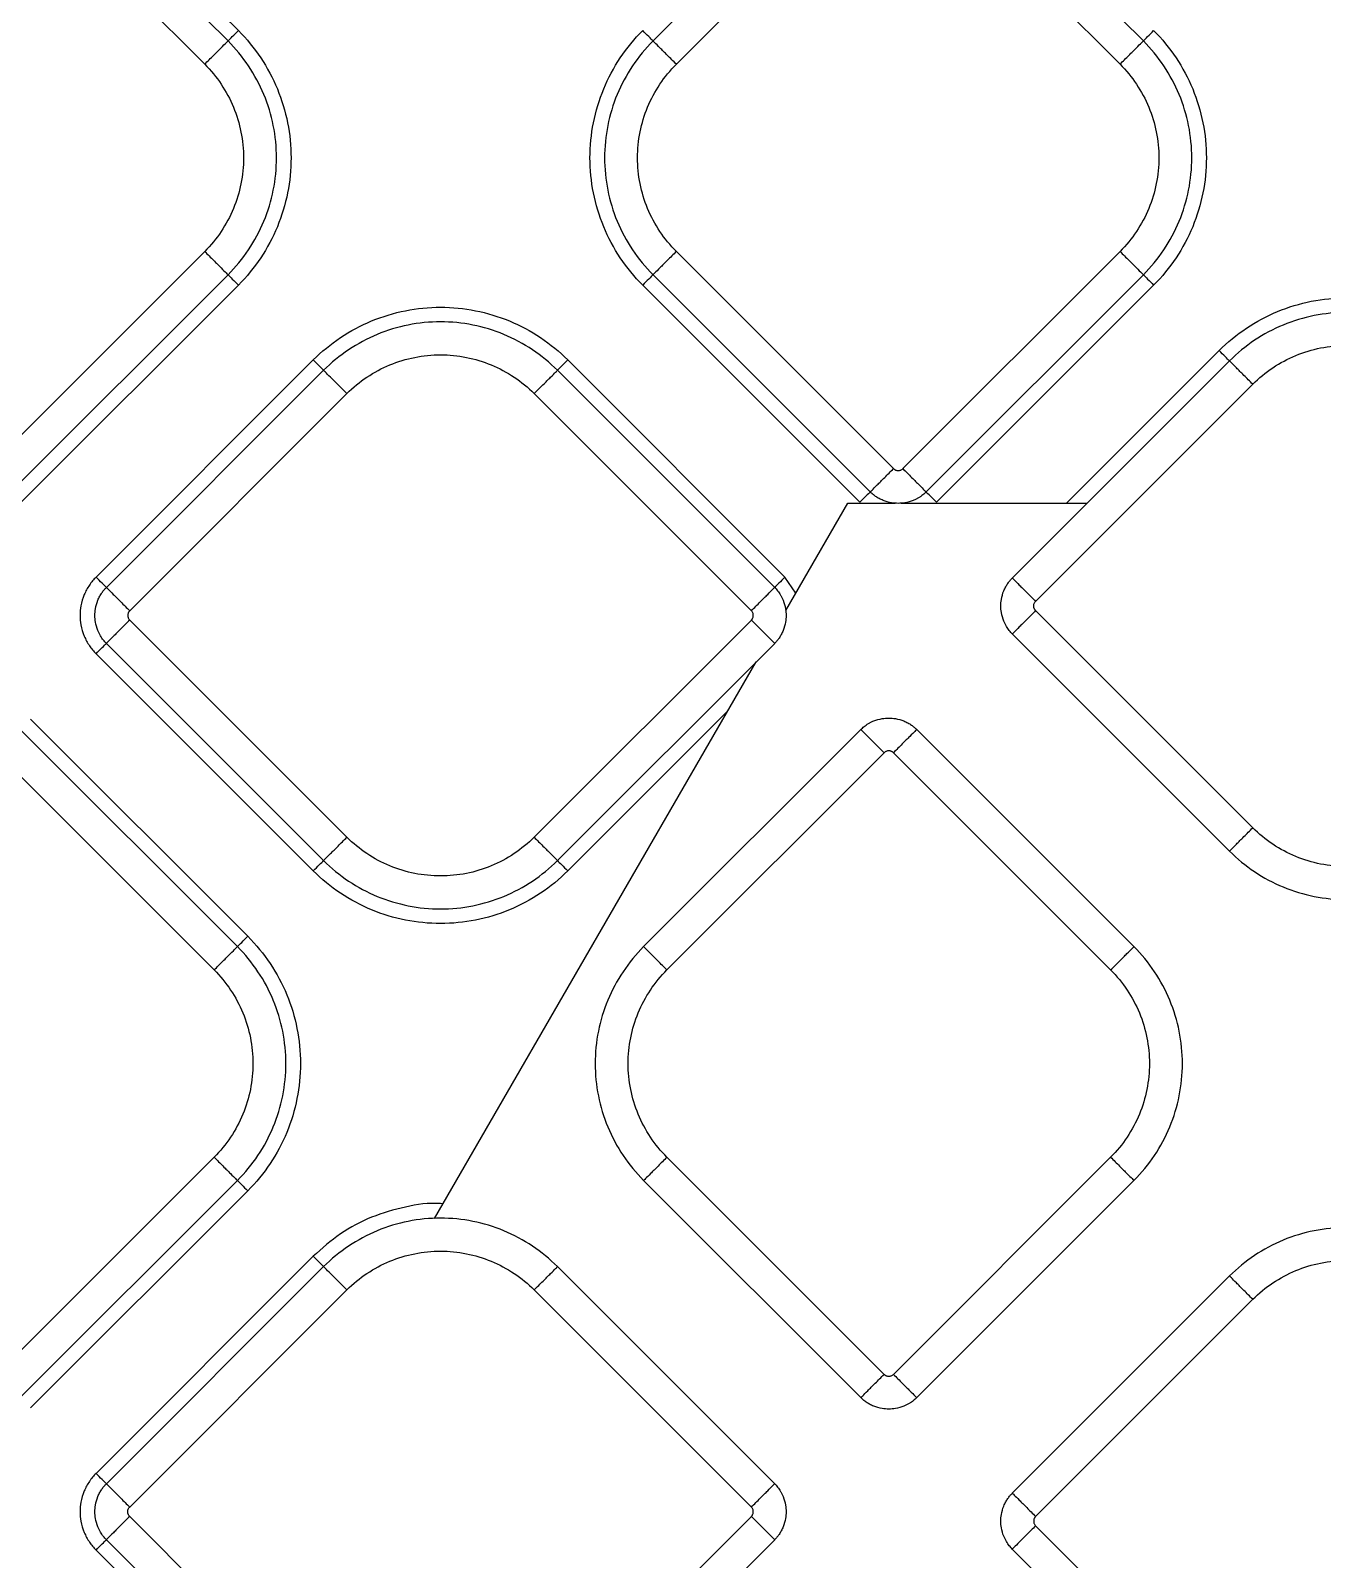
# Model space of a CAD drawing. Extents: x 525 to 609, y 649 to 778.
# Drawn here: x 563.12 to 567.038, y 693.488 to 698.127 of the extents above; entities that cross this region are included whole.
import ezdxf

# ---------------------------------------------------------------- set-up
doc = ezdxf.new("R2010")
doc.units = 0
doc.header["$MEASUREMENT"] = 0
doc.layers.add('1', color=4, linetype='Continuous')

# ---------------------------------------------------------------- blocks, each defined once
blk = doc.blocks.new('JETSETTER')
at = {"layer": '1', "color": 3, "linetype": 'Continuous', "lineweight": 25}
for p, q in [((38.6226, 29.0024), (37.9639, 29.6611)), ((38.5913, 28.9711), (37.9325, 29.6299)), ((40.5393, 29.63), (39.8805, 28.9711)), ((41.3678, 28.9711), (40.709, 29.63)), ((37.8618, 29.5592), (38.5206, 28.9004)), ((39.9512, 28.9004), (40.61, 29.5593)), ((40.6383, 29.5593), (41.2971, 28.9004)), ((38.5206, 28.3323), (37.8618, 27.6734)), ((40.61, 27.6735), (39.9512, 28.3323)), ((41.2971, 28.3323), (40.6383, 27.6735)), ((37.9325, 27.6027), (38.5913, 28.2616)), ((39.8805, 28.2616), (40.5393, 27.6028)), ((40.709, 27.6028), (41.3678, 28.2616)), ((37.9639, 27.5715), (38.6226, 28.2303)), ((39.8492, 28.2303), (40.5079, 27.5716)), ((40.7404, 27.5716), (41.3991, 28.2303)), ((41.5978, 28.0316), (41.1349, 27.5687)), ((38.8498, 28.0031), (38.1911, 27.3443)), ((38.8811, 27.9718), (38.2223, 27.3129)), ((40.2495, 27.3129), (39.5906, 27.9718)), ((40.2807, 27.3443), (39.6219, 28.0031)), ((41.6291, 28.0003), (40.9703, 27.3414)), ((41.041, 27.2707), (41.6998, 27.9296)), ((38.293, 27.2422), (38.9518, 27.9011)), ((39.5199, 27.9011), (40.1788, 27.2422)), ((40.283, 27.2431), (40.471, 27.5687)), ((40.471, 27.5687), (40.6155, 27.5687)), ((40.6328, 27.5687), (41.1979, 27.5687)), ((40.3134, 27.2958), (40.2807, 27.3443)), ((41.6998, 26.5836), (41.041, 27.2425)), ((38.9518, 26.5551), (38.293, 27.214)), ((40.1788, 27.214), (39.5199, 26.5551)), ((38.2223, 27.1433), (38.8811, 26.4844)), ((39.5906, 26.4844), (40.2495, 27.1433)), ((40.9703, 27.1718), (41.6291, 26.5129)), ((38.1911, 27.1118), (38.8498, 26.4531)), ((39.2181, 25.3986), (40.1929, 27.087)), ((38.6511, 26.2544), (37.9924, 26.9132)), ((39.6219, 26.4531), (40.1068, 26.938)), ((38.6198, 26.2231), (37.961, 26.882)), ((40.5108, 26.8819), (39.852, 26.2231)), ((41.3393, 26.2231), (40.6805, 26.8819)), ((37.8903, 26.8113), (38.5491, 26.1524)), ((39.9227, 26.1524), (40.5815, 26.8112)), ((40.6098, 26.8112), (41.2686, 26.1524)), ((38.5491, 25.5843), (37.8903, 24.9255)), ((40.5815, 24.9254), (39.9227, 25.5843)), ((41.2686, 25.5843), (40.6098, 24.9254)), ((37.961, 24.8548), (38.6198, 25.5136)), ((39.852, 25.5136), (40.5108, 24.8547)), ((40.6805, 24.8547), (41.3393, 25.5136)), ((37.9924, 24.8236), (38.6511, 25.4823)), ((38.8498, 25.2836), (38.1911, 24.6248)), ((38.8811, 25.2523), (38.2223, 24.5934)), ((40.2495, 24.5934), (39.5907, 25.2523)), ((41.6291, 25.2238), (40.9703, 24.5649)), ((38.293, 24.5227), (38.9518, 25.1816)), ((39.52, 25.1816), (40.1788, 24.5227)), ((41.041, 24.4942), (41.6998, 25.1531)), ((38.9518, 23.8356), (38.293, 24.4945)), ((40.1788, 24.4945), (39.52, 23.8356)), ((41.6998, 23.8071), (41.041, 24.466)), ((38.2223, 24.4238), (38.8811, 23.7649)), ((39.5907, 23.7649), (40.2495, 24.4238)), ((38.1911, 24.3924), (38.4739, 24.1096)), ((40.9703, 24.3953), (41.6291, 23.7364))]:
    blk.add_line(p, q, dxfattribs=at)
for points, knots in [([(38.5913, 28.9711), (38.5943, 28.9741), (38.5988, 28.9786), (38.6098, 28.9896), (38.6162, 28.996), (38.6226, 29.0024)], [0, 0, 0, 0, 0.5, 0.5, 1, 1, 1, 1]), ([(38.6226, 29.0024), (38.6731, 28.9519), (38.7136, 28.8913), (38.7683, 28.7592), (38.7825, 28.6878), (38.7825, 28.5449), (38.7683, 28.4734), (38.7136, 28.3414), (38.6731, 28.2808), (38.6226, 28.2303)], [0, 0, 0, 0, 0.25, 0.25, 0.5, 0.5, 0.75, 0.75, 1, 1, 1, 1]), ([(39.8492, 28.2303), (39.7986, 28.2808), (39.7582, 28.3414), (39.7035, 28.4735), (39.6893, 28.5449), (39.6893, 28.6878), (39.7035, 28.7593), (39.7582, 28.8913), (39.7986, 28.9519), (39.8492, 29.0024)], [0, 0, 0, 0, 0.25, 0.25, 0.5, 0.5, 0.75, 0.75, 1, 1, 1, 1]), ([(39.8805, 28.9711), (39.8775, 28.9741), (39.8729, 28.9787), (39.862, 28.9896), (39.8556, 28.996), (39.8492, 29.0024)], [0, 0, 0, 0, 0.5, 0.5, 1, 1, 1, 1]), ([(41.3678, 28.9711), (41.3708, 28.9741), (41.3754, 28.9787), (41.3863, 28.9896), (41.3927, 28.996), (41.3991, 29.0024)], [0, 0, 0, 0, 0.5, 0.5, 1, 1, 1, 1]), ([(41.3991, 29.0024), (41.4497, 28.9519), (41.4901, 28.8913), (41.5448, 28.7593), (41.559, 28.6878), (41.559, 28.5449), (41.5448, 28.4735), (41.4901, 28.3414), (41.4497, 28.2808), (41.3991, 28.2303)], [0, 0, 0, 0, 0.25, 0.25, 0.5, 0.5, 0.75, 0.75, 1, 1, 1, 1]), ([(38.5206, 28.9004), (38.5298, 28.9096), (38.5389, 28.9187), (38.5559, 28.9356), (38.5636, 28.9434), (38.5767, 28.9565), (38.582, 28.9618), (38.5892, 28.969), (38.5912, 28.9709), (38.5913, 28.9711)], [0, 0, 0, 0, 0.25, 0.25, 0.5, 0.5, 0.75, 0.75, 1, 1, 1, 1]), ([(38.5913, 28.2616), (38.6378, 28.308), (38.6749, 28.3637), (38.7252, 28.485), (38.7383, 28.5507), (38.7383, 28.682), (38.7252, 28.7477), (38.6749, 28.869), (38.6378, 28.9247), (38.5913, 28.9711)], [0, 0, 0, 0, 0.25, 0.25, 0.5, 0.5, 0.75, 0.75, 1, 1, 1, 1]), ([(39.8805, 28.9711), (39.834, 28.9247), (39.7968, 28.869), (39.7466, 28.7477), (39.7335, 28.682), (39.7335, 28.5507), (39.7466, 28.485), (39.7968, 28.3637), (39.834, 28.308), (39.8805, 28.2616)], [0, 0, 0, 0, 0.25, 0.25, 0.5, 0.5, 0.75, 0.75, 1, 1, 1, 1]), ([(39.9512, 28.9004), (39.942, 28.9096), (39.9329, 28.9187), (39.9159, 28.9357), (39.9081, 28.9435), (39.8951, 28.9565), (39.8898, 28.9618), (39.8826, 28.969), (39.8806, 28.971), (39.8805, 28.9711)], [0, 0, 0, 0, 0.25, 0.25, 0.5, 0.5, 0.75, 0.75, 1, 1, 1, 1]), ([(41.2971, 28.9004), (41.3063, 28.9096), (41.3154, 28.9187), (41.3324, 28.9357), (41.3402, 28.9435), (41.3532, 28.9565), (41.3585, 28.9618), (41.3657, 28.969), (41.3677, 28.971), (41.3678, 28.9711)], [0, 0, 0, 0, 0.25, 0.25, 0.5, 0.5, 0.75, 0.75, 1, 1, 1, 1]), ([(41.3678, 28.2616), (41.4143, 28.308), (41.4515, 28.3637), (41.5017, 28.485), (41.5148, 28.5507), (41.5148, 28.682), (41.5017, 28.7477), (41.4515, 28.869), (41.4143, 28.9247), (41.3678, 28.9711)], [0, 0, 0, 0, 0.25, 0.25, 0.5, 0.5, 0.75, 0.75, 1, 1, 1, 1]), ([(38.5206, 28.9004), (38.5578, 28.8632), (38.5876, 28.8187), (38.6278, 28.7215), (38.6383, 28.6689), (38.6383, 28.5637), (38.6278, 28.5112), (38.5876, 28.414), (38.5578, 28.3695), (38.5206, 28.3323)], [0, 0, 0, 0, 0.25, 0.25, 0.5, 0.5, 0.75, 0.75, 1, 1, 1, 1]), ([(39.9512, 28.3323), (39.914, 28.3695), (39.8842, 28.414), (39.844, 28.5112), (39.8335, 28.5638), (39.8335, 28.669), (39.844, 28.7215), (39.8842, 28.8187), (39.914, 28.8632), (39.9512, 28.9004)], [0, 0, 0, 0, 0.25, 0.25, 0.5, 0.5, 0.75, 0.75, 1, 1, 1, 1]), ([(41.2971, 28.9004), (41.3343, 28.8632), (41.3641, 28.8187), (41.4043, 28.7215), (41.4148, 28.669), (41.4148, 28.5638), (41.4043, 28.5112), (41.3641, 28.414), (41.3343, 28.3695), (41.2971, 28.3323)], [0, 0, 0, 0, 0.25, 0.25, 0.5, 0.5, 0.75, 0.75, 1, 1, 1, 1]), ([(38.5206, 28.3323), (38.5298, 28.3231), (38.5389, 28.314), (38.5559, 28.297), (38.5636, 28.2892), (38.5767, 28.2762), (38.582, 28.2709), (38.5892, 28.2637), (38.5912, 28.2617), (38.5913, 28.2616)], [0, 0, 0, 0, 0.25, 0.25, 0.5, 0.5, 0.75, 0.75, 1, 1, 1, 1]), ([(39.9512, 28.3323), (39.942, 28.3231), (39.9329, 28.314), (39.9159, 28.2971), (39.9081, 28.2893), (39.8951, 28.2762), (39.8898, 28.2709), (39.8826, 28.2637), (39.8806, 28.2618), (39.8805, 28.2616)], [0, 0, 0, 0, 0.25, 0.25, 0.5, 0.5, 0.75, 0.75, 1, 1, 1, 1]), ([(41.2971, 28.3323), (41.3063, 28.3231), (41.3154, 28.314), (41.3324, 28.2971), (41.3402, 28.2893), (41.3532, 28.2762), (41.3585, 28.2709), (41.3657, 28.2637), (41.3677, 28.2618), (41.3678, 28.2616)], [0, 0, 0, 0, 0.25, 0.25, 0.5, 0.5, 0.75, 0.75, 1, 1, 1, 1]), ([(38.5913, 28.2616), (38.5943, 28.2586), (38.5988, 28.254), (38.6098, 28.2431), (38.6162, 28.2367), (38.6226, 28.2303)], [0, 0, 0, 0, 0.5, 0.5, 1, 1, 1, 1]), ([(39.8805, 28.2616), (39.8775, 28.2586), (39.8729, 28.2541), (39.862, 28.2431), (39.8556, 28.2367), (39.8492, 28.2303)], [0, 0, 0, 0, 0.5, 0.5, 1, 1, 1, 1]), ([(41.3678, 28.2616), (41.3708, 28.2586), (41.3754, 28.2541), (41.3863, 28.2431), (41.3927, 28.2367), (41.3991, 28.2303)], [0, 0, 0, 0, 0.5, 0.5, 1, 1, 1, 1]), ([(38.8498, 28.0031), (38.9004, 28.0536), (38.9609, 28.0941), (39.093, 28.1488), (39.1644, 28.163), (39.3073, 28.163), (39.3788, 28.1488), (39.5108, 28.0941), (39.5714, 28.0536), (39.6219, 28.0031)], [0, 0, 0, 0, 0.25, 0.25, 0.5, 0.5, 0.75, 0.75, 1, 1, 1, 1]), ([(41.5978, 28.0316), (41.6484, 28.0821), (41.7089, 28.1226), (41.841, 28.1773), (41.9124, 28.1915), (42.0554, 28.1915), (42.1268, 28.1773), (42.2589, 28.1226), (42.3194, 28.0821), (42.37, 28.0316)], [0, 0, 0, 0, 0.25, 0.25, 0.5, 0.5, 0.75, 0.75, 1, 1, 1, 1]), ([(39.5906, 27.9718), (39.5442, 28.0182), (39.4886, 28.0554), (39.3672, 28.1057), (39.3016, 28.1187), (39.1702, 28.1187), (39.1046, 28.1057), (38.9832, 28.0554), (38.9276, 28.0182), (38.8811, 27.9718)], [0, 0, 0, 0, 0.25, 0.25, 0.5, 0.5, 0.75, 0.75, 1, 1, 1, 1]), ([(42.3387, 28.0003), (42.2922, 28.0467), (42.2366, 28.0839), (42.1152, 28.1342), (42.0496, 28.1472), (41.9182, 28.1472), (41.8526, 28.1342), (41.7312, 28.0839), (41.6756, 28.0467), (41.6291, 28.0003)], [0, 0, 0, 0, 0.25, 0.25, 0.5, 0.5, 0.75, 0.75, 1, 1, 1, 1]), ([(38.9518, 27.9011), (38.989, 27.9383), (39.0336, 27.968), (39.1307, 28.0083), (39.1833, 28.0187), (39.2885, 28.0187), (39.341, 28.0083), (39.4382, 27.968), (39.4828, 27.9383), (39.5199, 27.9011)], [0, 0, 0, 0, 0.25, 0.25, 0.5, 0.5, 0.75, 0.75, 1, 1, 1, 1]), ([(41.6291, 28.0003), (41.6262, 28.0033), (41.6216, 28.0078), (41.6106, 28.0188), (41.6043, 28.0252), (41.5978, 28.0316)], [0, 0, 0, 0, 0.5, 0.5, 1, 1, 1, 1]), ([(41.6998, 27.9296), (41.737, 27.9668), (41.7816, 27.9965), (41.8788, 28.0368), (41.9313, 28.0472), (42.0365, 28.0472), (42.0891, 28.0368), (42.1862, 27.9965), (42.2308, 27.9668), (42.268, 27.9296)], [0, 0, 0, 0, 0.25, 0.25, 0.5, 0.5, 0.75, 0.75, 1, 1, 1, 1]), ([(38.8811, 27.9718), (38.8781, 27.9747), (38.8736, 27.9793), (38.8626, 27.9903), (38.8562, 27.9967), (38.8498, 28.0031)], [0, 0, 0, 0, 0.5, 0.5, 1, 1, 1, 1]), ([(38.9518, 27.9011), (38.9427, 27.9102), (38.9335, 27.9194), (38.9166, 27.9363), (38.9088, 27.9441), (38.8957, 27.9572), (38.8905, 27.9624), (38.8832, 27.9697), (38.8813, 27.9716), (38.8811, 27.9718)], [0, 0, 0, 0, 0.25, 0.25, 0.5, 0.5, 0.75, 0.75, 1, 1, 1, 1]), ([(39.5199, 27.9011), (39.5291, 27.9102), (39.5382, 27.9194), (39.5552, 27.9363), (39.563, 27.9441), (39.576, 27.9572), (39.5813, 27.9624), (39.5885, 27.9697), (39.5905, 27.9716), (39.5906, 27.9718)], [0, 0, 0, 0, 0.25, 0.25, 0.5, 0.5, 0.75, 0.75, 1, 1, 1, 1]), ([(39.5906, 27.9718), (39.5936, 27.9747), (39.5982, 27.9793), (39.6091, 27.9903), (39.6155, 27.9967), (39.6219, 28.0031)], [0, 0, 0, 0, 0.5, 0.5, 1, 1, 1, 1]), ([(41.6998, 27.9296), (41.6907, 27.9387), (41.6815, 27.9479), (41.6646, 27.9648), (41.6568, 27.9726), (41.6438, 27.9857), (41.6385, 27.9909), (41.6313, 27.9982), (41.6293, 28.0001), (41.6291, 28.0003)], [0, 0, 0, 0, 0.25, 0.25, 0.5, 0.5, 0.75, 0.75, 1, 1, 1, 1]), ([(40.5393, 27.6028), (40.5395, 27.6029), (40.5414, 27.6049), (40.5487, 27.6121), (40.5539, 27.6174), (40.567, 27.6304), (40.5748, 27.6382), (40.5917, 27.6552), (40.6009, 27.6643), (40.61, 27.6735)], [0, 0, 0, 0, 0.25, 0.25, 0.5, 0.5, 0.75, 0.75, 1, 1, 1, 1]), ([(40.61, 27.6735), (40.6107, 27.6729), (40.6119, 27.6717), (40.6141, 27.6702), (40.6169, 27.6689), (40.6202, 27.6679), (40.6241, 27.6675), (40.6281, 27.6679), (40.6318, 27.669), (40.6354, 27.6708), (40.6373, 27.6726), (40.6383, 27.6735)], [0, 0, 0, 0, 0.083478, 0.166388, 0.250171, 0.374789, 0.500105, 0.62472, 0.750039, 0.874841, 1, 1, 1, 1]), ([(40.6383, 27.6735), (40.6474, 27.6643), (40.6566, 27.6552), (40.6735, 27.6382), (40.6813, 27.6304), (40.6944, 27.6174), (40.6996, 27.6121), (40.7069, 27.6049), (40.7088, 27.6029), (40.709, 27.6028)], [0, 0, 0, 0, 0.25, 0.25, 0.5, 0.5, 0.75, 0.75, 1, 1, 1, 1]), ([(40.5393, 27.6028), (40.5365, 27.5999), (40.5319, 27.5954), (40.5206, 27.5842), (40.514, 27.5776), (40.5079, 27.5716)], [0, 0, 0, 0, 0.5, 0.5, 1, 1, 1, 1]), ([(40.709, 27.6028), (40.7074, 27.6013), (40.7042, 27.5981), (40.6988, 27.5936), (40.6927, 27.5891), (40.6858, 27.5847), (40.6782, 27.5805), (40.6647, 27.5744), (40.6465, 27.5693), (40.6242, 27.5675), (40.6018, 27.5693), (40.5822, 27.5748), (40.5663, 27.5823), (40.5558, 27.5888), (40.5468, 27.5956), (40.5417, 27.6005), (40.5393, 27.6028)], [0, 0, 0, 0, 0.034707, 0.072248, 0.112595, 0.155737, 0.201682, 0.250449, 0.393045, 0.50003, 0.606972, 0.74961, 0.821643, 0.887377, 0.946846, 1, 1, 1, 1]), ([(40.7404, 27.5716), (40.7343, 27.5776), (40.7277, 27.5842), (40.7164, 27.5954), (40.7118, 27.5999), (40.709, 27.6028)], [0, 0, 0, 0, 0.5, 0.5, 1, 1, 1, 1]), ([(38.1911, 27.3443), (38.1893, 27.3425), (38.1856, 27.3387), (38.1804, 27.3328), (38.1754, 27.3266), (38.1708, 27.32), (38.1664, 27.3132), (38.1623, 27.3061), (38.1585, 27.2987), (38.1514, 27.2828), (38.1444, 27.2592), (38.1416, 27.228), (38.1445, 27.1968), (38.1522, 27.1706), (38.1621, 27.15), (38.1707, 27.136), (38.1802, 27.1232), (38.1875, 27.1156), (38.1911, 27.1118)], [0, 0, 0, 0, 0.0302831, 0.0608153, 0.0916215, 0.1227265, 0.154155, 0.1859305, 0.218076, 0.2506132, 0.3879351, 0.5002204, 0.6132112, 0.7495461, 0.8148948, 0.8783034, 0.9399468, 1, 1, 1, 1]), ([(38.2223, 27.3129), (38.2195, 27.3158), (38.2149, 27.3203), (38.2037, 27.3316), (38.1972, 27.3382), (38.1911, 27.3443)], [0, 0, 0, 0, 0.5, 0.5, 1, 1, 1, 1]), ([(40.2807, 27.3443), (40.2746, 27.3382), (40.2681, 27.3316), (40.2568, 27.3203), (40.2523, 27.3158), (40.2495, 27.3129)], [0, 0, 0, 0, 0.5, 0.5, 1, 1, 1, 1]), ([(40.9703, 27.1718), (40.9688, 27.1733), (40.9656, 27.1766), (40.9611, 27.182), (40.9566, 27.1881), (40.9522, 27.1949), (40.9481, 27.2025), (40.942, 27.2161), (40.9368, 27.2342), (40.935, 27.2566), (40.9368, 27.279), (40.9423, 27.2985), (40.9499, 27.3145), (40.9564, 27.325), (40.9631, 27.3339), (40.968, 27.339), (40.9703, 27.3414)], [0, 0, 0, 0, 0.034707, 0.072248, 0.112595, 0.155737, 0.201682, 0.250449, 0.393045, 0.50003, 0.606972, 0.74961, 0.821643, 0.887377, 0.946846, 1, 1, 1, 1]), ([(40.9703, 27.3414), (40.9705, 27.3413), (40.9724, 27.3393), (40.9797, 27.3321), (40.9849, 27.3268), (40.998, 27.3138), (41.0058, 27.306), (41.0227, 27.289), (41.0319, 27.2799), (41.041, 27.2707)], [0, 0, 0, 0, 0.25, 0.25, 0.5, 0.5, 0.75, 0.75, 1, 1, 1, 1]), ([(38.2223, 27.1433), (38.2208, 27.1448), (38.2176, 27.1481), (38.2131, 27.1535), (38.2086, 27.1596), (38.2042, 27.1664), (38.2, 27.174), (38.1939, 27.1876), (38.1888, 27.2057), (38.187, 27.2281), (38.1888, 27.2505), (38.1943, 27.27), (38.2019, 27.2859), (38.2084, 27.2965), (38.2151, 27.3054), (38.22, 27.3105), (38.2223, 27.3129)], [0, 0, 0, 0, 0.0347068, 0.0722476, 0.1125946, 0.1557374, 0.2016822, 0.2504495, 0.3930453, 0.5000297, 0.6069717, 0.74961, 0.8216425, 0.8873771, 0.9468461, 1, 1, 1, 1]), ([(38.2223, 27.3129), (38.2224, 27.3128), (38.2244, 27.3108), (38.2316, 27.3036), (38.2369, 27.2983), (38.2499, 27.2853), (38.2577, 27.2775), (38.2747, 27.2605), (38.2838, 27.2514), (38.293, 27.2422)], [0, 0, 0, 0, 0.25, 0.25, 0.5, 0.5, 0.75, 0.75, 1, 1, 1, 1]), ([(40.1788, 27.2422), (40.1879, 27.2514), (40.1971, 27.2605), (40.214, 27.2775), (40.2218, 27.2853), (40.2349, 27.2983), (40.2401, 27.3036), (40.2474, 27.3108), (40.2493, 27.3128), (40.2495, 27.3129)], [0, 0, 0, 0, 0.25, 0.25, 0.5, 0.5, 0.75, 0.75, 1, 1, 1, 1]), ([(40.2495, 27.3129), (40.251, 27.3114), (40.2541, 27.3081), (40.2587, 27.3027), (40.2632, 27.2966), (40.2676, 27.2898), (40.2717, 27.2822), (40.2778, 27.2686), (40.2829, 27.2505), (40.2848, 27.2281), (40.2829, 27.2057), (40.2774, 27.1862), (40.2699, 27.1702), (40.2634, 27.1597), (40.2566, 27.1508), (40.2518, 27.1457), (40.2495, 27.1433)], [0, 0, 0, 0, 0.034707, 0.072248, 0.112595, 0.155737, 0.201682, 0.250449, 0.393045, 0.50003, 0.606972, 0.74961, 0.821643, 0.887377, 0.946846, 1, 1, 1, 1]), ([(38.293, 27.2422), (38.2924, 27.2416), (38.2912, 27.2403), (38.2898, 27.2381), (38.2884, 27.2354), (38.2874, 27.232), (38.287, 27.2281), (38.2874, 27.2242), (38.2885, 27.2204), (38.2904, 27.2169), (38.2921, 27.2149), (38.293, 27.214)], [0, 0, 0, 0, 0.0834784, 0.1663875, 0.2501706, 0.374789, 0.5001047, 0.6247202, 0.7500387, 0.8748413, 1, 1, 1, 1]), ([(40.1788, 27.214), (40.1794, 27.2146), (40.1806, 27.2159), (40.182, 27.2181), (40.1834, 27.2208), (40.1844, 27.2242), (40.1848, 27.2281), (40.1844, 27.232), (40.1832, 27.2358), (40.1814, 27.2393), (40.1797, 27.2413), (40.1788, 27.2422)], [0, 0, 0, 0, 0.083478, 0.166388, 0.250171, 0.374789, 0.500105, 0.62472, 0.750039, 0.874841, 1, 1, 1, 1]), ([(41.041, 27.2425), (41.0319, 27.2333), (41.0227, 27.2242), (41.0058, 27.2072), (40.998, 27.1994), (40.9849, 27.1864), (40.9797, 27.1811), (40.9724, 27.1739), (40.9705, 27.1719), (40.9703, 27.1718)], [0, 0, 0, 0, 0.25, 0.25, 0.5, 0.5, 0.75, 0.75, 1, 1, 1, 1]), ([(41.041, 27.2425), (41.0404, 27.2431), (41.0392, 27.2444), (41.0377, 27.2467), (41.0366, 27.249), (41.0358, 27.2515), (41.0353, 27.254), (41.0351, 27.2566), (41.0353, 27.2601), (41.0364, 27.264), (41.0385, 27.2679), (41.0402, 27.2699), (41.041, 27.2707)], [0, 0, 0, 0, 0.085725, 0.169852, 0.252984, 0.335556, 0.417871, 0.500139, 0.582173, 0.749994, 0.886723, 1, 1, 1, 1]), ([(38.293, 27.214), (38.2838, 27.2048), (38.2747, 27.1957), (38.2577, 27.1787), (38.2499, 27.1709), (38.2369, 27.1579), (38.2316, 27.1526), (38.2244, 27.1454), (38.2224, 27.1434), (38.2223, 27.1433)], [0, 0, 0, 0, 0.25, 0.25, 0.5, 0.5, 0.75, 0.75, 1, 1, 1, 1]), ([(40.2495, 27.1433), (40.2493, 27.1434), (40.2474, 27.1454), (40.2401, 27.1526), (40.2349, 27.1579), (40.2218, 27.1709), (40.214, 27.1787), (40.1971, 27.1957), (40.1879, 27.2048), (40.1788, 27.214)], [0, 0, 0, 0, 0.25, 0.25, 0.5, 0.5, 0.75, 0.75, 1, 1, 1, 1]), ([(38.1911, 27.1118), (38.1972, 27.118), (38.2037, 27.1246), (38.2149, 27.1358), (38.2195, 27.1404), (38.2223, 27.1433)], [0, 0, 0, 0, 0.5, 0.5, 1, 1, 1, 1]), ([(40.5108, 26.8819), (40.5124, 26.8834), (40.5156, 26.8866), (40.521, 26.8911), (40.5271, 26.8956), (40.534, 26.9), (40.5416, 26.9042), (40.5551, 26.9103), (40.5733, 26.9154), (40.5956, 26.9172), (40.618, 26.9154), (40.6376, 26.9099), (40.6535, 26.9024), (40.664, 26.8959), (40.6729, 26.8891), (40.6781, 26.8842), (40.6805, 26.8819)], [0, 0, 0, 0, 0.034707, 0.072248, 0.112595, 0.155737, 0.201682, 0.250449, 0.393045, 0.50003, 0.606972, 0.74961, 0.821642, 0.887377, 0.946846, 1, 1, 1, 1]), ([(40.5815, 26.8112), (40.5723, 26.8204), (40.5632, 26.8295), (40.5463, 26.8465), (40.5385, 26.8543), (40.5254, 26.8673), (40.5201, 26.8726), (40.5129, 26.8798), (40.511, 26.8818), (40.5108, 26.8819)], [0, 0, 0, 0, 0.25, 0.25, 0.5, 0.5, 0.75, 0.75, 1, 1, 1, 1]), ([(40.6805, 26.8819), (40.6803, 26.8818), (40.6784, 26.8798), (40.6711, 26.8726), (40.6659, 26.8673), (40.6528, 26.8543), (40.645, 26.8465), (40.6281, 26.8295), (40.6189, 26.8204), (40.6098, 26.8112)], [0, 0, 0, 0, 0.25, 0.25, 0.5, 0.5, 0.75, 0.75, 1, 1, 1, 1]), ([(40.6098, 26.8112), (40.6091, 26.8118), (40.6079, 26.813), (40.6057, 26.8145), (40.6029, 26.8158), (40.5996, 26.8168), (40.5956, 26.8172), (40.5917, 26.8168), (40.588, 26.8157), (40.5844, 26.8139), (40.5825, 26.8121), (40.5815, 26.8112)], [0, 0, 0, 0, 0.083478, 0.166388, 0.250171, 0.374789, 0.500105, 0.62472, 0.750039, 0.874841, 1, 1, 1, 1]), ([(41.6291, 26.5129), (41.6293, 26.5131), (41.6313, 26.515), (41.6385, 26.5223), (41.6438, 26.5275), (41.6568, 26.5406), (41.6646, 26.5484), (41.6815, 26.5653), (41.6907, 26.5745), (41.6998, 26.5836)], [0, 0, 0, 0, 0.25, 0.25, 0.5, 0.5, 0.75, 0.75, 1, 1, 1, 1]), ([(42.268, 26.5836), (42.2308, 26.5464), (42.1862, 26.5167), (42.0891, 26.4764), (42.0365, 26.466), (41.9313, 26.466), (41.8788, 26.4764), (41.7816, 26.5167), (41.737, 26.5464), (41.6998, 26.5836)], [0, 0, 0, 0, 0.25, 0.25, 0.5, 0.5, 0.75, 0.75, 1, 1, 1, 1]), ([(38.8811, 26.4844), (38.8813, 26.4846), (38.8832, 26.4865), (38.8905, 26.4938), (38.8957, 26.499), (38.9088, 26.5121), (38.9166, 26.5199), (38.9335, 26.5368), (38.9427, 26.546), (38.9518, 26.5551)], [0, 0, 0, 0, 0.25, 0.25, 0.5, 0.5, 0.75, 0.75, 1, 1, 1, 1]), ([(39.5199, 26.5551), (39.4828, 26.5179), (39.4382, 26.4882), (39.341, 26.4479), (39.2885, 26.4375), (39.1833, 26.4375), (39.1307, 26.4479), (39.0336, 26.4882), (38.989, 26.5179), (38.9518, 26.5551)], [0, 0, 0, 0, 0.25, 0.25, 0.5, 0.5, 0.75, 0.75, 1, 1, 1, 1]), ([(39.5199, 26.5551), (39.5291, 26.546), (39.5382, 26.5368), (39.5552, 26.5199), (39.563, 26.5121), (39.576, 26.499), (39.5813, 26.4938), (39.5885, 26.4865), (39.5905, 26.4846), (39.5906, 26.4844)], [0, 0, 0, 0, 0.25, 0.25, 0.5, 0.5, 0.75, 0.75, 1, 1, 1, 1]), ([(41.6291, 26.5129), (41.6756, 26.4665), (41.7312, 26.4293), (41.8526, 26.379), (41.9182, 26.366), (42.0496, 26.366), (42.1152, 26.379), (42.2366, 26.4293), (42.2922, 26.4665), (42.3387, 26.5129)], [0, 0, 0, 0, 0.25, 0.25, 0.5, 0.5, 0.75, 0.75, 1, 1, 1, 1]), ([(38.8498, 26.4531), (38.8562, 26.4595), (38.8626, 26.4659), (38.8736, 26.4769), (38.8781, 26.4814), (38.8811, 26.4844)], [0, 0, 0, 0, 0.5, 0.5, 1, 1, 1, 1]), ([(39.6219, 26.4531), (39.5714, 26.4026), (39.5108, 26.3621), (39.3788, 26.3074), (39.3073, 26.2932), (39.1644, 26.2932), (39.093, 26.3074), (38.9609, 26.3621), (38.9004, 26.4026), (38.8498, 26.4531)], [0, 0, 0, 0, 0.25, 0.25, 0.5, 0.5, 0.75, 0.75, 1, 1, 1, 1]), ([(38.8811, 26.4844), (38.9276, 26.438), (38.9832, 26.4008), (39.1046, 26.3505), (39.1702, 26.3375), (39.3016, 26.3375), (39.3672, 26.3505), (39.4886, 26.4008), (39.5442, 26.438), (39.5906, 26.4844)], [0, 0, 0, 0, 0.25, 0.25, 0.5, 0.5, 0.75, 0.75, 1, 1, 1, 1]), ([(39.5906, 26.4844), (39.5936, 26.4814), (39.5982, 26.4769), (39.6091, 26.4659), (39.6155, 26.4595), (39.6219, 26.4531)], [0, 0, 0, 0, 0.5, 0.5, 1, 1, 1, 1]), ([(38.6198, 26.2231), (38.6228, 26.2261), (38.6274, 26.2307), (38.6383, 26.2416), (38.6447, 26.248), (38.6511, 26.2544)], [0, 0, 0, 0, 0.5, 0.5, 1, 1, 1, 1]), ([(38.6511, 26.2544), (38.7017, 26.2039), (38.7421, 26.1433), (38.7968, 26.0113), (38.811, 25.9398), (38.811, 25.7969), (38.7968, 25.7255), (38.7421, 25.5934), (38.7017, 25.5328), (38.6511, 25.4823)], [0, 0, 0, 0, 0.25, 0.25, 0.5, 0.5, 0.75, 0.75, 1, 1, 1, 1]), ([(38.5491, 26.1524), (38.5583, 26.1616), (38.5674, 26.1707), (38.5844, 26.1877), (38.5922, 26.1955), (38.6052, 26.2085), (38.6105, 26.2138), (38.6177, 26.221), (38.6197, 26.223), (38.6198, 26.2231)], [0, 0, 0, 0, 0.25, 0.25, 0.5, 0.5, 0.75, 0.75, 1, 1, 1, 1]), ([(38.6198, 25.5136), (38.6663, 25.56), (38.7035, 25.6157), (38.7537, 25.737), (38.7668, 25.8027), (38.7668, 25.934), (38.7537, 25.9997), (38.7035, 26.121), (38.6663, 26.1767), (38.6198, 26.2231)], [0, 0, 0, 0, 0.25, 0.25, 0.5, 0.5, 0.75, 0.75, 1, 1, 1, 1]), ([(39.852, 26.2231), (39.8055, 26.1767), (39.7683, 26.121), (39.7181, 25.9997), (39.705, 25.934), (39.705, 25.8027), (39.7181, 25.737), (39.7683, 25.6157), (39.8055, 25.56), (39.852, 25.5136)], [0, 0, 0, 0, 0.25, 0.25, 0.5, 0.5, 0.75, 0.75, 1, 1, 1, 1]), ([(39.9227, 26.1524), (39.9135, 26.1616), (39.9044, 26.1707), (39.8874, 26.1876), (39.8796, 26.1954), (39.8666, 26.2085), (39.8613, 26.2138), (39.8541, 26.221), (39.8521, 26.2229), (39.852, 26.2231)], [0, 0, 0, 0, 0.25, 0.25, 0.5, 0.5, 0.75, 0.75, 1, 1, 1, 1]), ([(41.2686, 26.1524), (41.2778, 26.1616), (41.2869, 26.1707), (41.3039, 26.1876), (41.3116, 26.1954), (41.3247, 26.2085), (41.33, 26.2138), (41.3372, 26.221), (41.3392, 26.2229), (41.3393, 26.2231)], [0, 0, 0, 0, 0.25, 0.25, 0.5, 0.5, 0.75, 0.75, 1, 1, 1, 1]), ([(41.3393, 25.5136), (41.3858, 25.56), (41.4229, 25.6157), (41.4732, 25.737), (41.4863, 25.8027), (41.4863, 25.934), (41.4732, 25.9997), (41.4229, 26.121), (41.3858, 26.1767), (41.3393, 26.2231)], [0, 0, 0, 0, 0.25, 0.25, 0.5, 0.5, 0.75, 0.75, 1, 1, 1, 1]), ([(38.5491, 26.1524), (38.5863, 26.1152), (38.6161, 26.0707), (38.6563, 25.9735), (38.6668, 25.921), (38.6668, 25.8158), (38.6563, 25.7632), (38.6161, 25.666), (38.5863, 25.6215), (38.5491, 25.5843)], [0, 0, 0, 0, 0.25, 0.25, 0.5, 0.5, 0.75, 0.75, 1, 1, 1, 1]), ([(39.9227, 25.5843), (39.8855, 25.6215), (39.8557, 25.666), (39.8155, 25.7632), (39.805, 25.8157), (39.805, 25.9209), (39.8155, 25.9735), (39.8557, 26.0707), (39.8855, 26.1152), (39.9227, 26.1524)], [0, 0, 0, 0, 0.25, 0.25, 0.5, 0.5, 0.75, 0.75, 1, 1, 1, 1]), ([(41.2686, 26.1524), (41.3058, 26.1152), (41.3356, 26.0707), (41.3758, 25.9735), (41.3863, 25.9209), (41.3863, 25.8157), (41.3758, 25.7632), (41.3356, 25.666), (41.3058, 25.6215), (41.2686, 25.5843)], [0, 0, 0, 0, 0.25, 0.25, 0.5, 0.5, 0.75, 0.75, 1, 1, 1, 1]), ([(38.5491, 25.5843), (38.5583, 25.5751), (38.5674, 25.566), (38.5844, 25.5491), (38.5922, 25.5413), (38.6052, 25.5282), (38.6105, 25.5229), (38.6177, 25.5157), (38.6197, 25.5138), (38.6198, 25.5136)], [0, 0, 0, 0, 0.25, 0.25, 0.5, 0.5, 0.75, 0.75, 1, 1, 1, 1]), ([(39.9227, 25.5843), (39.9135, 25.5751), (39.9044, 25.566), (39.8874, 25.549), (39.8796, 25.5412), (39.8666, 25.5282), (39.8613, 25.5229), (39.8541, 25.5157), (39.8521, 25.5137), (39.852, 25.5136)], [0, 0, 0, 0, 0.25, 0.25, 0.5, 0.5, 0.75, 0.75, 1, 1, 1, 1]), ([(41.2686, 25.5843), (41.2778, 25.5751), (41.2869, 25.566), (41.3039, 25.549), (41.3116, 25.5412), (41.3247, 25.5282), (41.33, 25.5229), (41.3372, 25.5157), (41.3392, 25.5137), (41.3393, 25.5136)], [0, 0, 0, 0, 0.25, 0.25, 0.5, 0.5, 0.75, 0.75, 1, 1, 1, 1]), ([(38.6198, 25.5136), (38.6228, 25.5106), (38.6274, 25.5061), (38.6383, 25.4951), (38.6447, 25.4887), (38.6511, 25.4823)], [0, 0, 0, 0, 0.5, 0.5, 1, 1, 1, 1]), ([(39.2435, 25.4427), (39.241, 25.443), (39.203, 25.447), (39.1286, 25.4351), (39.0258, 25.4054), (38.93, 25.355), (38.8765, 25.3074), (38.8498, 25.2836)], [0, 0, 0, 0, 0.017602, 0.263202, 0.508801, 0.754401, 1, 1, 1, 1]), ([(39.5907, 25.2523), (39.5442, 25.2987), (39.4886, 25.3359), (39.3672, 25.3862), (39.3016, 25.3992), (39.1702, 25.3992), (39.1046, 25.3862), (38.9832, 25.3359), (38.9276, 25.2987), (38.8811, 25.2523)], [0, 0, 0, 0, 0.25, 0.25, 0.5, 0.5, 0.75, 0.75, 1, 1, 1, 1]), ([(42.3386, 25.2238), (42.2922, 25.2702), (42.2366, 25.3074), (42.1152, 25.3577), (42.0496, 25.3707), (41.9182, 25.3707), (41.8526, 25.3577), (41.7312, 25.3074), (41.6756, 25.2702), (41.6291, 25.2238)], [0, 0, 0, 0, 0.25, 0.25, 0.5, 0.5, 0.75, 0.75, 1, 1, 1, 1]), ([(38.8811, 25.2523), (38.8782, 25.2553), (38.8736, 25.2598), (38.8626, 25.2708), (38.8563, 25.2772), (38.8498, 25.2836)], [0, 0, 0, 0, 0.5, 0.5, 1, 1, 1, 1]), ([(38.9518, 25.1816), (38.989, 25.2188), (39.0336, 25.2485), (39.1308, 25.2888), (39.1833, 25.2992), (39.2885, 25.2992), (39.3411, 25.2888), (39.4382, 25.2485), (39.4828, 25.2188), (39.52, 25.1816)], [0, 0, 0, 0, 0.25, 0.25, 0.5, 0.5, 0.75, 0.75, 1, 1, 1, 1]), ([(38.9518, 25.1816), (38.9427, 25.1907), (38.9335, 25.1999), (38.9166, 25.2168), (38.9088, 25.2246), (38.8958, 25.2377), (38.8905, 25.2429), (38.8833, 25.2502), (38.8813, 25.2521), (38.8811, 25.2523)], [0, 0, 0, 0, 0.25, 0.25, 0.5, 0.5, 0.75, 0.75, 1, 1, 1, 1]), ([(39.52, 25.1816), (39.5291, 25.1907), (39.5383, 25.1999), (39.5552, 25.2168), (39.563, 25.2246), (39.5761, 25.2377), (39.5813, 25.2429), (39.5886, 25.2502), (39.5905, 25.2521), (39.5907, 25.2523)], [0, 0, 0, 0, 0.25, 0.25, 0.5, 0.5, 0.75, 0.75, 1, 1, 1, 1]), ([(41.6998, 25.1531), (41.737, 25.1903), (41.7816, 25.22), (41.8787, 25.2603), (41.9313, 25.2707), (42.0365, 25.2707), (42.089, 25.2603), (42.1862, 25.22), (42.2308, 25.1903), (42.2679, 25.1531)], [0, 0, 0, 0, 0.25, 0.25, 0.5, 0.5, 0.75, 0.75, 1, 1, 1, 1]), ([(41.6998, 25.1531), (41.6907, 25.1622), (41.6815, 25.1714), (41.6646, 25.1883), (41.6568, 25.1961), (41.6437, 25.2092), (41.6385, 25.2144), (41.6312, 25.2217), (41.6293, 25.2236), (41.6291, 25.2238)], [0, 0, 0, 0, 0.25, 0.25, 0.5, 0.5, 0.75, 0.75, 1, 1, 1, 1]), ([(40.5108, 24.8547), (40.511, 24.8549), (40.5129, 24.8569), (40.5201, 24.8641), (40.5254, 24.8693), (40.5385, 24.8824), (40.5463, 24.8902), (40.5632, 24.9071), (40.5723, 24.9163), (40.5815, 24.9254)], [0, 0, 0, 0, 0.25, 0.25, 0.5, 0.5, 0.75, 0.75, 1, 1, 1, 1]), ([(40.5815, 24.9254), (40.5821, 24.9248), (40.5834, 24.9237), (40.5856, 24.9222), (40.5883, 24.9209), (40.5917, 24.9198), (40.5956, 24.9194), (40.5996, 24.9198), (40.6033, 24.921), (40.6068, 24.9228), (40.6088, 24.9246), (40.6098, 24.9254)], [0, 0, 0, 0, 0.0834784, 0.1663875, 0.2501706, 0.374789, 0.5001047, 0.6247202, 0.7500387, 0.8748413, 1, 1, 1, 1]), ([(40.6098, 24.9254), (40.6189, 24.9163), (40.6281, 24.9071), (40.645, 24.8902), (40.6528, 24.8824), (40.6659, 24.8693), (40.6711, 24.8641), (40.6784, 24.8569), (40.6803, 24.8549), (40.6805, 24.8547)], [0, 0, 0, 0, 0.25, 0.25, 0.5, 0.5, 0.75, 0.75, 1, 1, 1, 1]), ([(40.6805, 24.8547), (40.6789, 24.8532), (40.6757, 24.8501), (40.6702, 24.8455), (40.6642, 24.841), (40.6573, 24.8366), (40.6497, 24.8325), (40.6362, 24.8264), (40.618, 24.8213), (40.5956, 24.8194), (40.5733, 24.8213), (40.5537, 24.8268), (40.5378, 24.8343), (40.5273, 24.8408), (40.5183, 24.8476), (40.5132, 24.8524), (40.5108, 24.8547)], [0, 0, 0, 0, 0.034707, 0.072248, 0.112595, 0.155737, 0.201682, 0.250449, 0.393045, 0.50003, 0.606972, 0.74961, 0.821643, 0.887377, 0.946846, 1, 1, 1, 1]), ([(38.1911, 24.6248), (38.1893, 24.623), (38.1856, 24.6193), (38.1804, 24.6133), (38.1755, 24.6071), (38.1708, 24.6005), (38.1664, 24.5937), (38.1623, 24.5866), (38.1585, 24.5792), (38.1514, 24.5633), (38.1445, 24.5398), (38.1417, 24.5085), (38.1445, 24.4773), (38.1522, 24.4511), (38.1621, 24.4305), (38.1707, 24.4165), (38.1803, 24.4037), (38.1875, 24.3961), (38.1911, 24.3924)], [0, 0, 0, 0, 0.030283, 0.060815, 0.091621, 0.122727, 0.154155, 0.18593, 0.218076, 0.250613, 0.387935, 0.50022, 0.613211, 0.749546, 0.814895, 0.878303, 0.939947, 1, 1, 1, 1]), ([(38.2223, 24.4238), (38.2208, 24.4253), (38.2176, 24.4286), (38.2131, 24.434), (38.2086, 24.4401), (38.2042, 24.4469), (38.2001, 24.4545), (38.194, 24.4681), (38.1888, 24.4862), (38.187, 24.5086), (38.1888, 24.531), (38.1943, 24.5505), (38.2019, 24.5665), (38.2084, 24.577), (38.2151, 24.5859), (38.22, 24.591), (38.2223, 24.5934)], [0, 0, 0, 0, 0.034707, 0.072248, 0.112595, 0.155737, 0.201682, 0.250449, 0.393045, 0.50003, 0.606972, 0.74961, 0.821642, 0.887377, 0.946846, 1, 1, 1, 1]), ([(38.2223, 24.5934), (38.2195, 24.5963), (38.2149, 24.6009), (38.2037, 24.6121), (38.1972, 24.6187), (38.1911, 24.6248)], [0, 0, 0, 0, 0.5, 0.5, 1, 1, 1, 1]), ([(38.2223, 24.5934), (38.2225, 24.5933), (38.2244, 24.5913), (38.2317, 24.5841), (38.2369, 24.5788), (38.25, 24.5658), (38.2578, 24.558), (38.2747, 24.541), (38.2839, 24.5319), (38.293, 24.5227)], [0, 0, 0, 0, 0.25, 0.25, 0.5, 0.5, 0.75, 0.75, 1, 1, 1, 1]), ([(40.1788, 24.5227), (40.188, 24.5319), (40.1971, 24.541), (40.2141, 24.558), (40.2218, 24.5658), (40.2349, 24.5788), (40.2402, 24.5841), (40.2474, 24.5913), (40.2494, 24.5933), (40.2495, 24.5934)], [0, 0, 0, 0, 0.25, 0.25, 0.5, 0.5, 0.75, 0.75, 1, 1, 1, 1]), ([(40.2495, 24.5934), (40.251, 24.5919), (40.2542, 24.5886), (40.2587, 24.5832), (40.2632, 24.5771), (40.2676, 24.5703), (40.2717, 24.5627), (40.2779, 24.5491), (40.283, 24.531), (40.2848, 24.5086), (40.283, 24.4862), (40.2775, 24.4667), (40.2699, 24.4508), (40.2634, 24.4402), (40.2567, 24.4313), (40.2518, 24.4262), (40.2495, 24.4238)], [0, 0, 0, 0, 0.034707, 0.072248, 0.112595, 0.155737, 0.201682, 0.250449, 0.393045, 0.50003, 0.606972, 0.74961, 0.821643, 0.887377, 0.946846, 1, 1, 1, 1]), ([(40.9703, 24.3953), (40.9688, 24.3968), (40.9656, 24.4001), (40.9611, 24.4055), (40.9566, 24.4116), (40.9522, 24.4184), (40.948, 24.426), (40.9419, 24.4396), (40.9368, 24.4577), (40.935, 24.4801), (40.9368, 24.5025), (40.9423, 24.522), (40.9499, 24.5379), (40.9564, 24.5485), (40.9631, 24.5574), (40.968, 24.5625), (40.9703, 24.5649)], [0, 0, 0, 0, 0.034707, 0.072248, 0.112595, 0.155737, 0.201682, 0.250449, 0.393045, 0.50003, 0.606972, 0.74961, 0.821642, 0.887377, 0.946846, 1, 1, 1, 1]), ([(40.9703, 24.5649), (40.9704, 24.5648), (40.9724, 24.5628), (40.9796, 24.5556), (40.9849, 24.5503), (40.9979, 24.5373), (41.0057, 24.5295), (41.0227, 24.5125), (41.0318, 24.5034), (41.041, 24.4942)], [0, 0, 0, 0, 0.25, 0.25, 0.5, 0.5, 0.75, 0.75, 1, 1, 1, 1]), ([(38.293, 24.4945), (38.2839, 24.4853), (38.2747, 24.4762), (38.2578, 24.4592), (38.25, 24.4514), (38.2369, 24.4384), (38.2317, 24.4331), (38.2244, 24.4259), (38.2225, 24.4239), (38.2223, 24.4238)], [0, 0, 0, 0, 0.25, 0.25, 0.5, 0.5, 0.75, 0.75, 1, 1, 1, 1]), ([(38.293, 24.4945), (38.2924, 24.4951), (38.2912, 24.4964), (38.2897, 24.4987), (38.2886, 24.501), (38.2878, 24.5035), (38.2873, 24.506), (38.2871, 24.5086), (38.2873, 24.5121), (38.2884, 24.516), (38.2905, 24.5199), (38.2922, 24.5219), (38.293, 24.5227)], [0, 0, 0, 0, 0.085725, 0.169852, 0.252984, 0.335556, 0.417871, 0.500139, 0.582173, 0.749994, 0.886723, 1, 1, 1, 1]), ([(40.1788, 24.4945), (40.1794, 24.4951), (40.1806, 24.4964), (40.182, 24.4986), (40.1834, 24.5013), (40.1844, 24.5047), (40.1848, 24.5086), (40.1844, 24.5125), (40.1833, 24.5163), (40.1814, 24.5198), (40.1797, 24.5218), (40.1788, 24.5227)], [0, 0, 0, 0, 0.083478, 0.166388, 0.250171, 0.374789, 0.500105, 0.62472, 0.750039, 0.874841, 1, 1, 1, 1]), ([(40.2495, 24.4238), (40.2494, 24.4239), (40.2474, 24.4259), (40.2402, 24.4331), (40.2349, 24.4384), (40.2218, 24.4514), (40.2141, 24.4592), (40.1971, 24.4762), (40.188, 24.4853), (40.1788, 24.4945)], [0, 0, 0, 0, 0.25, 0.25, 0.5, 0.5, 0.75, 0.75, 1, 1, 1, 1]), ([(41.041, 24.4942), (41.0404, 24.4936), (41.0392, 24.4923), (41.0378, 24.4901), (41.0364, 24.4874), (41.0354, 24.484), (41.035, 24.4801), (41.0354, 24.4762), (41.0365, 24.4724), (41.0384, 24.4689), (41.0401, 24.4669), (41.041, 24.466)], [0, 0, 0, 0, 0.0834784, 0.1663875, 0.2501706, 0.374789, 0.5001047, 0.6247202, 0.7500387, 0.8748413, 1, 1, 1, 1]), ([(41.041, 24.466), (41.0318, 24.4568), (41.0227, 24.4477), (41.0057, 24.4307), (40.9979, 24.4229), (40.9849, 24.4099), (40.9796, 24.4046), (40.9724, 24.3974), (40.9704, 24.3954), (40.9703, 24.3953)], [0, 0, 0, 0, 0.25, 0.25, 0.5, 0.5, 0.75, 0.75, 1, 1, 1, 1]), ([(38.1911, 24.3924), (38.1972, 24.3985), (38.2037, 24.4051), (38.2149, 24.4163), (38.2195, 24.4209), (38.2223, 24.4238)], [0, 0, 0, 0, 0.5, 0.5, 1, 1, 1, 1])]:
    blk.add_open_spline(points, degree=3, knots=knots, dxfattribs=at)

msp = doc.modelspace()

# ---------------------------------------------------------------- block references
at = {"layer": '1'}
msp.add_blockref('JETSETTER', (525.1273, 669.1243), dxfattribs=at)

doc.saveas('drawing.dxf')
